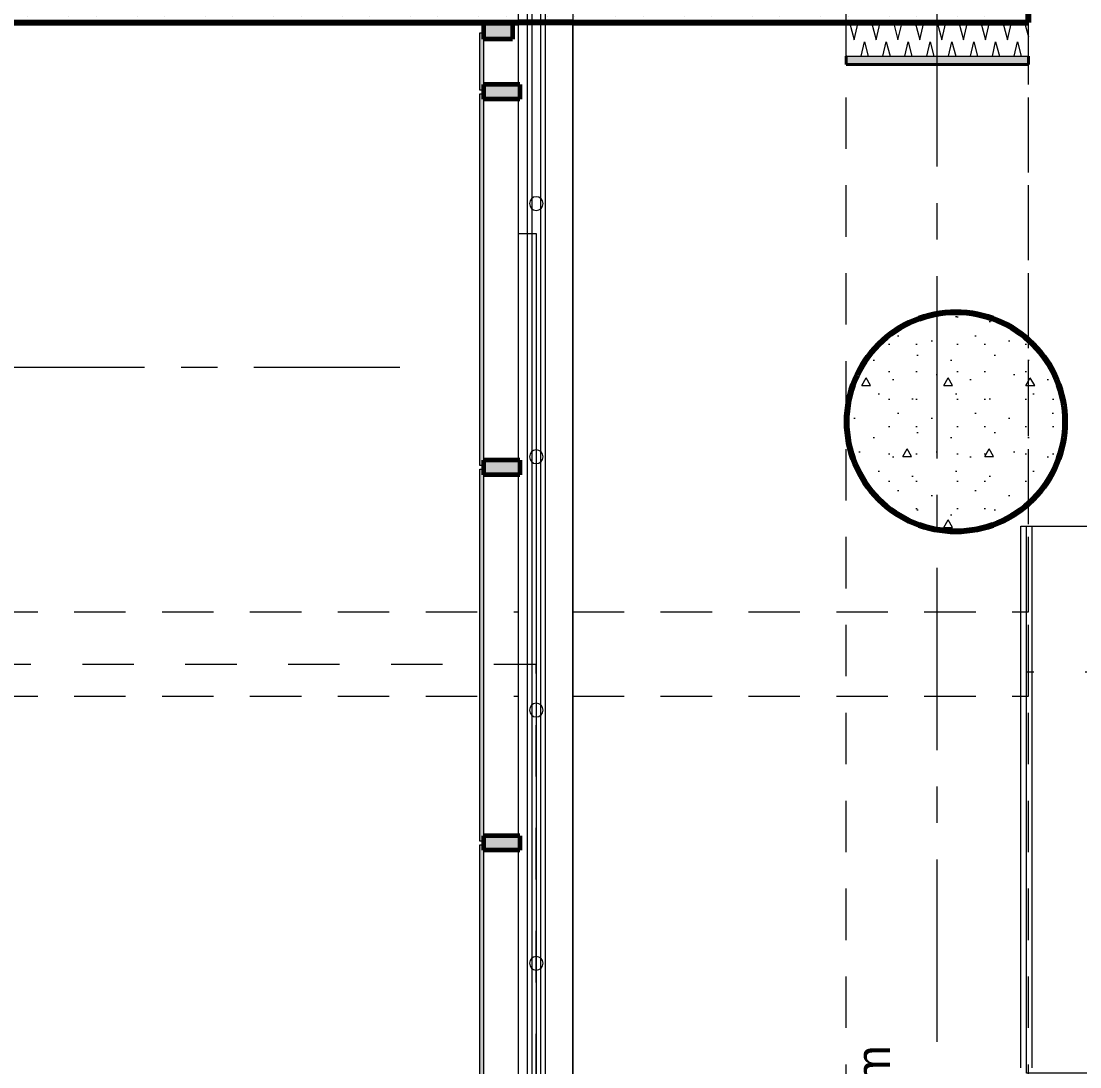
# Model space of a CAD drawing. Header units: inches. Extents: x -19 to 5698, y -728 to 92.
# Drawn here: x 284.307 to 287.211, y 18.981 to 21.849 of the extents above; entities that cross this region are included whole.
import ezdxf

# ---------------------------------------------------------------- set-up
doc = ezdxf.new("R2010")
doc.units = ezdxf.units.IN
doc.header["$MEASUREMENT"] = 0
doc.set_wipeout_variables(frame=1)
for name, pattern in [('Hidden Line', [0.195611, 0.141111, -0.0545]), ('Línea Oculta', [0.195611, 0.141111, -0.0545]), ('Punto & Raya', [0.65, 0.5, -0.075, 0, -0.075]), ('Rayas', [0.282222, 0.141111, -0.141111]), ('Wipeout_Contour', [1, 0, -1])]:
    doc.linetypes.add(name, pattern=pattern)
for name, color, linetype in [('02 _ ARQ _ ALB _ Ejes Generales', 251, 'Continuous'), ('02 _ ARQ _ ZON _ Espacio.3D', 7, 'Continuous'), ('08 _ STR _ EXT _ 06 Columnas', 7, 'Continuous'), ('08 _ STR _ EXT _ 07 Losa Aligerada', 7, 'Continuous'), ('08 _ STR _ EXT _ 08 Placas Inclinadas', 7, 'Continuous'), ('08 _ STR _ EXT _ 09 Vigas', 251, 'Continuous'), ('Acabado - Muros', 7, 'Continuous'), ('Estructura - 04 MURO', 7, 'Continuous'), ('Interior - Escaleras & Barandillas', 7, 'Continuous'), ('Interior - Mobiliario', 7, 'Continuous'), ('Notas - Etiquetas', 7, 'Continuous')]:
    doc.layers.add(name, color=color, linetype=linetype)
doc.styles.add('Estilo_Generado_4', font='swisse.ttf')
pattern_1 = [(0, (277.50006, 1e-08), (0, 0.3897114), [0.024375, -0.200625]), (0, (277.61256, 0.19486), (0, 0.3897114), [0.024375, -0.200625]), (60, (277.50006, 1e-08), (-0.3375, 0.194856), [0.024375, -0.200625]), (60, (277.72506, 1e-08), (-0.3375, 0.194856), [0.024375, -0.200625]), (120, (277.52444, 1e-08), (0.3375, 0.194856), [0.024375, -0.200625]), (120, (277.74944, 1e-08), (0.3375, 0.194856), [0.024375, -0.200625]), (0, (277.50006, 0.0375), (0, 0.075), [0, -0.075, 0, -0.1125]), (45, (277.53756, 0.0375), (-0.053033, 0.053033), [0, -0.05625, 0, -0.09375])]

# ---------------------------------------------------------------- blocks, each defined once
blk = doc.blocks.new('*X168', base_point=(2412.1771, 0))
at = {"layer": 'Estructura - 04 MURO', "color": 9, "linetype": 'Continuous', "lineweight": 5}
for p, q in [((2421.2565, 21.8454), (2421.2692, 21.798)), ((2421.2692, 21.798), (2421.2802, 21.8454)), ((2421.3165, 21.8454), (2421.3292, 21.798)), ((2421.3292, 21.798), (2421.3402, 21.8454)), ((2421.3765, 21.8454), (2421.3892, 21.798)), ((2421.3892, 21.798), (2421.4002, 21.8454)), ((2421.4365, 21.8454), (2421.4492, 21.798)), ((2421.4492, 21.798), (2421.4602, 21.8454)), ((2421.4965, 21.8454), (2421.5092, 21.798)), ((2421.5092, 21.798), (2421.5202, 21.8454)), ((2421.5565, 21.8454), (2421.5692, 21.798)), ((2421.5692, 21.798), (2421.5802, 21.8454)), ((2421.6165, 21.8454), (2421.6292, 21.798)), ((2421.6292, 21.798), (2421.6402, 21.8454)), ((2421.6765, 21.8454), (2421.6892, 21.798)), ((2421.6892, 21.798), (2421.7002, 21.8454)), ((2421.7365, 21.8454), (2421.7471, 21.806)), ((2421.288, 21.753), (2421.2971, 21.7919)), ((2421.2971, 21.7919), (2421.3075, 21.753)), ((2421.348, 21.753), (2421.3571, 21.7919)), ((2421.3571, 21.7919), (2421.3675, 21.753)), ((2421.408, 21.753), (2421.4171, 21.7919)), ((2421.4171, 21.7919), (2421.4275, 21.753)), ((2421.468, 21.753), (2421.4771, 21.7919)), ((2421.4771, 21.7919), (2421.4875, 21.753)), ((2421.528, 21.753), (2421.5371, 21.7919)), ((2421.5371, 21.7919), (2421.5475, 21.753)), ((2421.588, 21.753), (2421.5971, 21.7919)), ((2421.5971, 21.7919), (2421.6075, 21.753)), ((2421.648, 21.753), (2421.6571, 21.7919)), ((2421.6571, 21.7919), (2421.6675, 21.753)), ((2421.708, 21.753), (2421.7171, 21.7919)), ((2421.7171, 21.7919), (2421.7275, 21.753)), ((2421.247, 21.7547), (2421.2475, 21.753))]:
    blk.add_line(p, q, dxfattribs=at)

msp = doc.modelspace()

# ---------------------------------------------------------------- hatches: boundary and pattern name
at = {"layer": '08 _ STR _ EXT _ 06 Columnas', "linetype": 'Continuous', "lineweight": 9}
h = msp.add_hatch(dxfattribs=at)
h.set_pattern_fill('HORMIGÓN_EN_MASA_0002', style=0, pattern_type=2)
h.set_pattern_definition(pattern_1)
h.paths.add_polyline_path([(286.571, 20.7503, 0.414214), (286.871, 20.4503, 0.414214), (287.171, 20.7503, 0.414214), (286.871, 21.0503, 0.414214)])
at = {"layer": 'Acabado - Muros', "linetype": 'Continuous', "lineweight": 0}
for points in [[(285.655, 21.7992), (285.655, 21.8454), (285.575, 21.8454), (285.575, 21.7992)], [(285.675, 19.615), (285.575, 19.615), (285.575, 19.575), (285.675, 19.575)]]:
    msp.add_hatch(color=254, dxfattribs=at).paths.add_polyline_path(points)
at = {"layer": 'Acabado - Muros', "linetype": 'Continuous', "lineweight": 9}
for points in [[(285.565, 21.8166), (285.565, 21.66), (285.575, 21.66), (285.575, 21.8166)], [(285.565, 21.65), (285.565, 20.63), (285.575, 20.63), (285.575, 21.65)], [(285.565, 20.62), (285.565, 19.6), (285.575, 19.6), (285.575, 20.62)], [(285.565, 19.59), (285.565, 18.57), (285.575, 18.57), (285.575, 19.59)]]:
    msp.add_hatch(color=250, dxfattribs=at).paths.add_polyline_path(points)
at = {"layer": 'Estructura - 04 MURO', "linetype": 'Continuous', "lineweight": 9}
msp.add_hatch(color=250, dxfattribs=at).paths.add_polyline_path([(286.57, 21.73), (287.07, 21.73), (287.07, 21.753), (286.57, 21.753)])

# ---------------------------------------------------------------- linework, layer by layer
at = {"layer": '02 _ ARQ _ ALB _ Ejes Generales', "color": 251, "linetype": 'Punto & Raya', "lineweight": 13, "true_color": 0x636466}
msp.add_line((283.3455, 20.9), (285.3455, 20.9), dxfattribs=at)
at = {"layer": '02 _ ARQ _ ZON _ Espacio.3D', "color": 254, "linetype": 'Continuous', "lineweight": 0, "flags": 128}
msp.add_lwpolyline([(285.82, 11.584, 1.006545), (290.9535, 6.4505), (297.3949, 6.4505), (297.3958, 7.7), (297.6258, 7.7), (297.6258, 6.4505), (302.4195, 6.4505), (302.4195, 7.7), (302.995, 7.7), (302.995, 17.35), (301.67, 17.35), (301.67, 16.9001), (301.07, 16.9), (301.07, 16.2999), (300.57, 16.2998), (300.5701, 17.35), (297.5201, 17.35), (297.5201, 26.5963), (285.82, 26.5963), (285.82, 22.7663), (287.07, 22.7663), (287.07, 22.4977), (285.82, 22.4977)], format="xyb", close=True, dxfattribs=at)
at = {"layer": '08 _ STR _ EXT _ 06 Columnas', "color": 7, "linetype": 'Continuous', "lineweight": 80, "flags": 128}
msp.add_lwpolyline([(286.571, 20.7503, 0.414214), (286.871, 20.4503, 0.414214), (287.171, 20.7503, 0.414214), (286.871, 21.0503, 0.414214)], format="xyb", close=True, dxfattribs=at)
at = {"layer": '08 _ STR _ EXT _ 08 Placas Inclinadas', "color": 251, "linetype": 'Línea Oculta', "lineweight": 13, "flags": 128}
msp.add_lwpolyline([(287.07, 19.9979), (287.07, 20.2288)], dxfattribs=at)
at = {"layer": 'Acabado - Muros', "color": 7, "linetype": 'Continuous', "lineweight": 60}
for p, q in [((285.575, 21.8454), (285.575, 21.7992)), ((285.655, 21.8454), (285.575, 21.8454)), ((285.655, 21.8454), (285.655, 21.7992)), ((285.655, 21.7992), (285.575, 21.7992)), ((285.575, 21.675), (285.575, 21.635)), ((285.575, 20.645), (285.575, 20.605)), ((285.575, 19.615), (285.575, 19.575)), ((285.675, 19.615), (285.575, 19.615)), ((285.675, 19.615), (285.675, 19.575)), ((285.675, 19.575), (285.575, 19.575))]:
    msp.add_line(p, q, dxfattribs=at)
at = {"layer": 'Acabado - Muros', "color": 7, "linetype": 'Continuous', "lineweight": 13, "flags": 128}
for points in [[(285.565, 21.8166), (285.575, 21.8166), (285.575, 21.66), (285.565, 21.66)], [(285.565, 21.65), (285.575, 21.65), (285.575, 20.63), (285.565, 20.63)], [(285.565, 20.62), (285.575, 20.62), (285.575, 19.6), (285.565, 19.6)], [(285.565, 19.59), (285.575, 19.59), (285.575, 18.57), (285.565, 18.57)]]:
    msp.add_lwpolyline(points, close=True, dxfattribs=at)
at = {"layer": 'Estructura - 04 MURO', "color": 143, "linetype": 'Continuous', "lineweight": 5}
msp.add_line((286.57, 21.753), (287.07, 21.753), dxfattribs=at)
at = {"layer": 'Estructura - 04 MURO', "color": 7, "linetype": 'Continuous', "lineweight": 40, "flags": 128}
for points in [[(286.57, 21.73), (286.57, 21.753)], [(287.07, 21.73), (287.07, 21.753)], [(286.57, 21.73), (287.07, 21.73)]]:
    msp.add_lwpolyline(points, dxfattribs=at)
at = {"layer": 'Interior - Escaleras & Barandillas', "color": 161, "linetype": 'Continuous', "lineweight": 13, "flags": 128}
for points in [[(285.7388, 19.9597, 1), (285.7013, 19.9597, 1)], [(285.7388, 19.2651, 1), (285.7013, 19.2651, 1)]]:
    msp.add_lwpolyline(points, format="xyb", close=True, dxfattribs=at)
at = {"layer": 'Interior - Mobiliario', "color": 175, "linetype": 'Continuous', "lineweight": 13}
for p, q in [((287.0494, 20.4638), (287.0794, 20.4638)), ((287.0494, 18.9788), (287.0494, 20.4638)), ((287.0794, 20.4638), (287.0794, 18.9788))]:
    msp.add_line(p, q, dxfattribs=at)
at = {"layer": 'Interior - Mobiliario', "color": 175, "linetype": 'Rayas', "lineweight": 13}
msp.add_line((287.6494, 20.0638), (287.0644, 20.0638), dxfattribs=at)
at = {"layer": 'Interior - Mobiliario', "color": 175, "linetype": 'Continuous', "lineweight": 13, "flags": 128}
msp.add_lwpolyline([(287.0644, 18.9638), (287.0644, 20.4638), (287.6644, 20.4638), (287.6644, 19.4638), (288.3644, 19.4638), (288.3644, 18.9638)], close=True, dxfattribs=at)

# ---------------------------------------------------------------- texts
at = {"layer": 'Notas - Etiquetas', "color": 171, "linetype": 'Continuous', "lineweight": 13, "insert": (286.5976, 17.762), "char_height": 0.0925, "attachment_point": 1, "rotation": 90, "style": 'Estilo_Generado_4'}
msp.add_mtext('\\A1;{\\pql;\\fSwis721 Ex BT|b0|i0|c0|p34;VIGA-103\\fSwis721 Ex BT|b0|i0|c0|p34; \\fSwis721 Ex BT|b0|i0|c0|p34;0.90\\fSwis721 Ex BT|b0|i0|c0|p34;x\\fSwis721 Ex BT|b0|i0|c0|p34;0.50\\fSwis721 Ex BT|b0|i0|c0|p34;m}', dxfattribs=at)

# ---------------------------------------------------------------- next in the draw order: wipeouts: each hides what was drawn before it
at = {"color": 254, "linetype": 'Wipeout_Contour', "lineweight": 0, "ltscale": 9686.394179}
msp.add_wipeout([(287.07, 22.4805), (286.57, 22.4805), (286.57, 21.8454), (287.07, 21.8454)], dxfattribs=at).dxf.layer = 'Estructura - 04 MURO'
at = {"color": 254, "linetype": 'Wipeout_Contour', "lineweight": 0, "ltscale": 9682.022661}
msp.add_wipeout([(285.82, 20.2288), (285.67, 20.2288), (285.67, 19.9979), (285.82, 19.9979)], dxfattribs=at).dxf.layer = 'Estructura - 04 MURO'

# ---------------------------------------------------------------- next in the draw order: linework, layer by layer
at = {"layer": '02 _ ARQ _ ALB _ Ejes Generales', "color": 251, "linetype": 'Punto & Raya', "lineweight": 13, "true_color": 0x636466}
msp.add_line((286.82, 3.05), (286.82, 44.9), dxfattribs=at)
at = {"layer": '08 _ STR _ EXT _ 08 Placas Inclinadas', "color": 7, "linetype": 'Continuous', "lineweight": 80, "flags": 128}
msp.add_lwpolyline([(287.07, 21.8454), (287.07, 22.0764)], dxfattribs=at)
at = {"layer": '08 _ STR _ EXT _ 08 Placas Inclinadas', "color": 251, "linetype": 'Línea Oculta', "lineweight": 13, "flags": 128}
for points in [[(287.07, 20.2288), (287.07, 21.8454)], [(283.9702, 19.9979), (285.67, 19.9979)], [(285.82, 19.9979), (287.07, 19.9979)]]:
    msp.add_lwpolyline(points, dxfattribs=at)
at = {"layer": '08 _ STR _ EXT _ 09 Vigas', "color": 251, "linetype": 'Hidden Line', "lineweight": 13, "true_color": 0x636466}
for p, q in [((286.57, 17.4), (286.57, 29.7)), ((287.07, 17.4), (287.07, 29.7))]:
    msp.add_line(p, q, dxfattribs=at)
at = {"layer": 'Estructura - 04 MURO', "color": 143, "linetype": 'Continuous', "lineweight": 5}
msp.add_line((287.07, 21.8454), (286.57, 21.8454), dxfattribs=at)
at = {"layer": 'Estructura - 04 MURO', "color": 7, "linetype": 'Continuous', "lineweight": 13, "flags": 128}
for points in [[(286.57, 21.8454), (286.57, 22.4805)], [(287.07, 21.8454), (287.07, 22.4805)], [(285.67, 19.9979), (285.67, 11.646)], [(285.82, 11.7908), (285.82, 19.9979)]]:
    msp.add_lwpolyline(points, dxfattribs=at)
at = {"layer": 'Estructura - 04 MURO', "color": 143, "linetype": 'Continuous', "lineweight": 5, "flags": 128}
for points in [[(286.57, 21.753), (286.57, 21.8454)], [(287.07, 21.753), (287.07, 21.8454)]]:
    msp.add_lwpolyline(points, dxfattribs=at)

# ---------------------------------------------------------------- next in the draw order: block references
at = {"layer": 'Estructura - 04 MURO', "color": 7, "lineweight": 80}
msp.add_blockref('*X168', (277.5001, 0), dxfattribs=at)

# ---------------------------------------------------------------- next in the draw order: wipeouts: each hides what was drawn before it
at = {"color": 254, "linetype": 'Wipeout_Contour', "lineweight": 0, "ltscale": 9682.054593}
msp.add_wipeout([(285.82, 21.8454), (285.67, 21.8454), (285.67, 20.2288), (285.82, 20.2288)], dxfattribs=at).dxf.layer = 'Estructura - 04 MURO'

# ---------------------------------------------------------------- next in the draw order: hatches: boundary and pattern name
at = {"layer": '08 _ STR _ EXT _ 08 Placas Inclinadas', "linetype": 'Continuous', "lineweight": 9}
h = msp.add_hatch(dxfattribs=at)
h.set_pattern_fill('HORMIGÓN_EN_MASA_0002', color=250, style=0, pattern_type=2)
h.set_pattern_definition(pattern_1)
h.paths.add_polyline_path([(283.9702, 21.8454), (287.07, 21.8454), (287.07, 22.0764), (283.9702, 22.0764)])
at = {"layer": 'Acabado - Muros', "linetype": 'Continuous', "lineweight": 0}
for points in [[(285.675, 21.675), (285.575, 21.675), (285.575, 21.635), (285.675, 21.635)], [(285.675, 20.645), (285.575, 20.645), (285.575, 20.605), (285.675, 20.605)]]:
    msp.add_hatch(color=254, dxfattribs=at).paths.add_polyline_path(points)

# ---------------------------------------------------------------- next in the draw order: linework, layer by layer
at = {"layer": '08 _ STR _ EXT _ 07 Losa Aligerada', "color": 7, "linetype": 'Continuous', "lineweight": 18, "flags": 128}
msp.add_lwpolyline([(285.67, 33.9), (285.67, 21.2663), (285.72, 21.2663), (285.72, 11.97, 1.049431), (291.2937, 6.3), (302.1003, 6.3)], format="xyb", dxfattribs=at)
at = {"layer": '08 _ STR _ EXT _ 07 Losa Aligerada', "color": 7, "linetype": 'Rayas', "lineweight": 18, "flags": 128}
msp.add_lwpolyline([(283.7702, 20.4887), (283.7702, 4.4), (295.2587, 4.4), (295.2587, 4.6), (294.9123, 4.6), (294.9123, 6.35), (285.72, 6.35), (285.72, 20.0845), (283.9702, 20.0845), (283.9702, 20.4887)], close=True, dxfattribs=at)
at = {"layer": '08 _ STR _ EXT _ 08 Placas Inclinadas', "color": 7, "linetype": 'Continuous', "lineweight": 80}
for p, q in [((283.9702, 21.8454), (285.67, 21.8454)), ((285.82, 21.8454), (285.67, 21.8454)), ((285.82, 21.8454), (285.67, 21.8454)), ((285.82, 21.8454), (287.07, 21.8454))]:
    msp.add_line(p, q, dxfattribs=at)
at = {"layer": '08 _ STR _ EXT _ 08 Placas Inclinadas', "color": 7, "linetype": 'Continuous', "lineweight": 13}
for p, q in [((285.67, 21.8454), (285.67, 20.2288)), ((285.67, 21.8454), (285.67, 20.2288)), ((285.82, 20.2288), (285.82, 21.8454)), ((285.82, 20.2288), (285.82, 21.8454)), ((285.67, 20.2288), (285.67, 19.9979)), ((285.67, 20.2288), (285.67, 19.9979)), ((285.82, 19.9979), (285.82, 20.2288)), ((285.82, 19.9979), (285.82, 20.2288))]:
    msp.add_line(p, q, dxfattribs=at)
at = {"layer": '08 _ STR _ EXT _ 08 Placas Inclinadas', "color": 251, "linetype": 'Línea Oculta', "lineweight": 13}
for p, q in [((283.9702, 20.2288), (285.67, 20.2288)), ((285.82, 20.2288), (287.07, 20.2288))]:
    msp.add_line(p, q, dxfattribs=at)
at = {"layer": 'Acabado - Muros', "color": 7, "linetype": 'Continuous', "lineweight": 60}
for p, q in [((285.675, 21.675), (285.575, 21.675)), ((285.675, 21.675), (285.675, 21.635)), ((285.675, 21.635), (285.575, 21.635)), ((285.675, 20.645), (285.575, 20.645)), ((285.675, 20.645), (285.675, 20.605)), ((285.675, 20.605), (285.575, 20.605))]:
    msp.add_line(p, q, dxfattribs=at)
at = {"layer": 'Interior - Escaleras & Barandillas', "color": 161, "linetype": 'Continuous', "lineweight": 13}
for p, q in [((285.7075, 33.8625), (285.7075, 11.6306)), ((285.7075, 33.8625), (285.7075, 11.6306)), ((285.7075, 33.8625), (285.7075, 11.6306)), ((285.7325, 11.6203), (285.7325, 33.8375)), ((285.7325, 11.6203), (285.7325, 33.8375)), ((285.7325, 11.6203), (285.7325, 33.8375)), ((285.695, 33.7875), (285.695, 11.6504)), ((285.745, 11.6504), (285.745, 33.7875))]:
    msp.add_line(p, q, dxfattribs=at)
at = {"layer": 'Interior - Escaleras & Barandillas', "color": 161, "linetype": 'Continuous', "lineweight": 13, "flags": 128}
for points in [[(285.7388, 21.3487, 1), (285.7013, 21.3487, 1)], [(285.7388, 20.6542, 1), (285.7013, 20.6542, 1)]]:
    msp.add_lwpolyline(points, format="xyb", close=True, dxfattribs=at)

doc.saveas('drawing.dxf')
